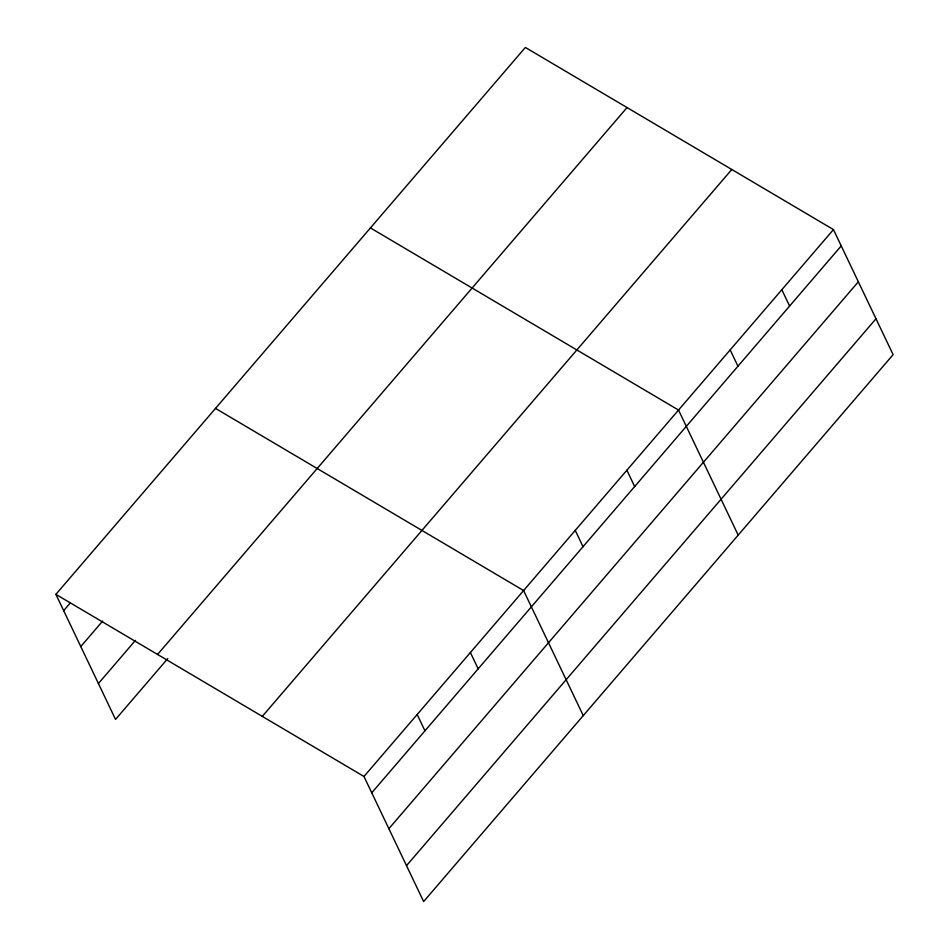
<?xml version="1.0" encoding="UTF-8"?>
<svg xmlns="http://www.w3.org/2000/svg" width="949" height="949" viewBox="0 0 949 949"><rect width="100%" height="100%" fill="white"/><g stroke="black" fill="none" stroke-linecap="round" stroke-linejoin="round"><path stroke-width="1.42" d="M55.884 594.347L525.366 47.45L833.459 229.587L893.116 354.653L423.634 901.55L363.977 776.484L55.884 594.347L115.541 719.413L167.795 658.547M63.666 610.658L70.309 602.912M80.784 646.554L102.634 621.097M98.411 683.529L135.47 640.361M157.558 654.454L627.04 107.557M262.304 716.376L731.798 169.48M363.977 776.484L833.459 229.587M371.759 792.795L841.241 245.898M388.876 828.691L858.359 281.782M406.516 865.666L875.998 318.757M370.442 227.926L678.535 410.063L738.192 535.129M215.506 408.402L523.599 590.539L583.255 715.605M781.822 289.742L789.604 306.053M730.172 349.896L737.954 366.219M626.886 470.218L634.667 486.529M575.248 530.372L583.03 546.695M470.396 652.521L478.177 668.831M417.18 714.502L424.962 730.813"/></g></svg>
